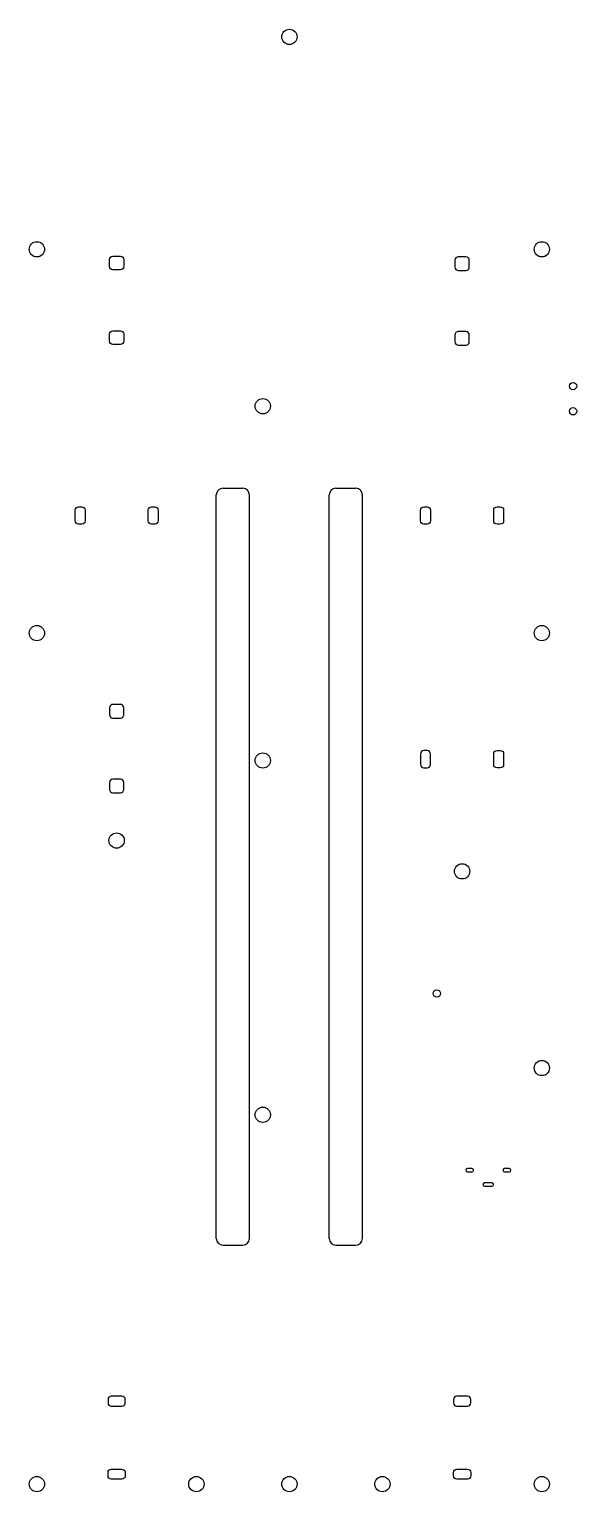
# Model space of a CAD drawing. Header units: millimetres. Extents: x 7 to 89, y 2 to 222.
import ezdxf

# ---------------------------------------------------------------- set-up
doc = ezdxf.new("R2010")
doc.units = ezdxf.units.MM
doc.layers.get('0').update_dxf_attribs({"linetype": 'CONTINUOUS'})

msp = doc.modelspace()

# ---------------------------------------------------------------- linework, layer by layer
for p, q in [((36.05, 153), (39.05, 153)), ((53.05, 153), (56.05, 153)), ((35.05, 40), (35.05, 152)), ((40.05, 40), (40.05, 152)), ((52.05, 40), (52.05, 152)), ((57.05, 40), (57.05, 152)), ((36.05, 39), (39.05, 39)), ((53.05, 39), (56.05, 39))]:
    msp.add_line(p, q)
for points in [[(18.975, 186.401), (18.975, 187.451, -0.41421356), (19.475, 187.951), (20.625, 187.951, -0.41421356), (21.125, 187.451), (21.125, 186.401, -0.41421356), (20.625, 185.901), (19.475, 185.901, -0.41421356)], [(73.125, 187.35, 0.41421356), (72.625, 187.85), (71.475, 187.85, 0.41421356), (70.975, 187.35), (70.975, 186.3, 0.41421356), (71.475, 185.8), (72.625, 185.8, 0.41421356), (73.125, 186.3)], [(20.625, 174.651), (19.475, 174.651, -0.41421356), (18.975, 175.151), (18.975, 176.201, -0.41421356), (19.475, 176.701), (20.625, 176.701, -0.41421356), (21.125, 176.201), (21.125, 175.151, -0.41421356)], [(71.475, 176.6, 0.41421356), (70.975, 176.1), (70.975, 175.05, 0.41421356), (71.475, 174.55), (72.625, 174.55, 0.41421356), (73.125, 175.05), (73.125, 176.1, 0.41421356), (72.625, 176.6)], [(14.3, 150.201), (14.8, 150.201, -0.41421356), (15.3, 149.701), (15.3, 148.101, -0.41421356), (14.8, 147.601), (14.3, 147.601, -0.41421356), (13.8, 148.101), (13.8, 149.701, -0.41421356)], [(25.3, 150.201), (25.8, 150.201, -0.41421356), (26.3, 149.701), (26.3, 148.101, -0.41421356), (25.8, 147.601), (25.3, 147.601, -0.41421356), (24.8, 148.101), (24.8, 149.701, -0.41421356)], [(65.8, 148.101), (65.8, 149.701, -0.41421356), (66.3, 150.201), (66.8, 150.201, -0.41421356), (67.3, 149.701), (67.3, 148.101, -0.41421356), (66.8, 147.601), (66.3, 147.601, -0.41421356)], [(78.3, 149.701), (78.3, 148.101, -0.41421356), (77.8, 147.601), (77.3, 147.601, -0.41421356), (76.8, 148.101), (76.8, 149.701, -0.41421356), (77.3, 150.201), (77.8, 150.201, -0.41421356)], [(18.975, 118.901, 0.41421356), (19.475, 118.401), (20.625, 118.401, 0.41421356), (21.125, 118.901), (21.125, 119.951, 0.41421356), (20.625, 120.451), (19.475, 120.451, 0.41421356), (18.975, 119.951)], [(66.8, 110.901, 0.41421356), (67.3, 111.401), (67.3, 113.001, 0.41421356), (66.8, 113.501), (66.3, 113.501, 0.41421356), (65.8, 113.001), (65.8, 111.401, 0.41421356), (66.3, 110.901)], [(76.8, 111.401), (76.8, 113.001, -0.41421356), (77.3, 113.501), (77.8, 113.501, -0.41421356), (78.3, 113.001), (78.3, 111.401, -0.41421356), (77.8, 110.901), (77.3, 110.901, -0.41421356)], [(21.125, 108.701, 0.41421356), (20.625, 109.201), (19.475, 109.201, 0.41421356), (18.975, 108.701), (18.975, 107.651, 0.41421356), (19.475, 107.151), (20.625, 107.151, 0.41421356), (21.125, 107.651)], [(73.537, 50.02, 1), (73.537, 50.52), (72.837, 50.52, 1), (72.837, 50.02)], [(79.137, 50.02, 1), (79.137, 50.52), (78.437, 50.52, 1), (78.437, 50.02)], [(75.437, 48.37, 1), (75.437, 47.87), (76.537, 47.87, 1), (76.537, 48.37)], [(21.35, 15.75, 0.41421356), (20.85, 16.25), (19.25, 16.25, 0.41421356), (18.75, 15.75), (18.75, 15.25, 0.41421356), (19.25, 14.75), (20.85, 14.75, 0.41421356), (21.35, 15.25)], [(73.35, 15.75, 0.41421356), (72.85, 16.25), (71.25, 16.25, 0.41421356), (70.75, 15.75), (70.75, 15.25, 0.41421356), (71.25, 14.75), (72.85, 14.75, 0.41421356), (73.35, 15.25)], [(20.85, 3.75), (19.25, 3.75, -0.41421356), (18.75, 4.25), (18.75, 4.75, -0.41421356), (19.25, 5.25), (20.85, 5.25, -0.41421356), (21.35, 4.75), (21.35, 4.25, -0.41421356)], [(73.35, 4.75), (73.35, 4.25, -0.41421356), (72.85, 3.75), (71.25, 3.75, -0.41421356), (70.75, 4.25), (70.75, 4.75, -0.41421356), (71.25, 5.25), (72.85, 5.25, -0.41421356)]]:
    msp.add_lwpolyline(points, format="xyb", close=True)
for centre, radius in [((46.05, 221), 1.15), ((46.05, 221), 1.15), ((46.05, 221), 1.15), ((46.05, 221), 1.15), ((8.05, 189), 1.15), ((8.05, 189), 1.15), ((8.05, 189), 1.15), ((8.05, 189), 1.15), ((84.05, 189), 1.15), ((84.05, 189), 1.15), ((84.05, 189), 1.15), ((84.05, 189), 1.15), ((88.75, 168.4), 0.55), ((88.75, 168.4), 0.55), ((42.05, 165.37), 1.15), ((42.05, 165.37), 1.15), ((42.05, 165.37), 1.15), ((42.05, 165.37), 1.15), ((88.75, 164.6), 0.55), ((88.75, 164.6), 0.55), ((8.05, 131.1927), 1.15), ((8.05, 131.1927), 1.15), ((8.05, 131.1927), 1.15), ((8.05, 131.1927), 1.15), ((84.05, 131.1927), 1.15), ((84.05, 131.1927), 1.15), ((84.05, 131.1927), 1.15), ((84.05, 131.1927), 1.15), ((42.05, 112), 1.15), ((42.05, 112), 1.15), ((42.05, 112), 1.15), ((42.05, 112), 1.15), ((20.05, 99.9446), 1.15), ((20.05, 99.9446), 1.15), ((20.05, 99.9446), 1.15), ((20.05, 99.9446), 1.15), ((72.05, 95.3008), 1.15), ((72.05, 95.3008), 1.15), ((72.05, 95.3008), 1.15), ((72.05, 95.3008), 1.15), ((68.25, 76.901), 0.55), ((68.25, 76.901), 0.55), ((84.05, 65.6757), 1.15), ((84.05, 65.6757), 1.15), ((84.05, 65.6757), 1.15), ((84.05, 65.6757), 1.15), ((42.05, 58.63), 1.15), ((42.05, 58.63), 1.15), ((42.05, 58.63), 1.15), ((42.05, 58.63), 1.15), ((8.05, 3), 1.15), ((8.05, 3), 1.15), ((8.05, 3), 1.15), ((8.05, 3), 1.15), ((32.05, 3), 1.15), ((32.05, 3), 1.15), ((32.05, 3), 1.15), ((32.05, 3), 1.15), ((46.05, 3), 1.15), ((46.05, 3), 1.15), ((46.05, 3), 1.15), ((46.05, 3), 1.15), ((60.05, 3), 1.15), ((60.05, 3), 1.15), ((60.05, 3), 1.15), ((60.05, 3), 1.15), ((84.05, 3), 1.15), ((84.05, 3), 1.15), ((84.05, 3), 1.15), ((84.05, 3), 1.15)]:
    msp.add_circle(centre, radius)
for centre, start, end in [((36.05, 152), 90, 180), ((39.05, 152), 0, 90), ((53.05, 152), 90, 180), ((56.05, 152), 0, 90), ((36.05, 40), 180, 270), ((39.05, 40), 270, 360), ((53.05, 40), 180, 270), ((56.05, 40), -90, 0)]:
    msp.add_arc(centre, 1, start, end)

doc.saveas('drawing.dxf')
